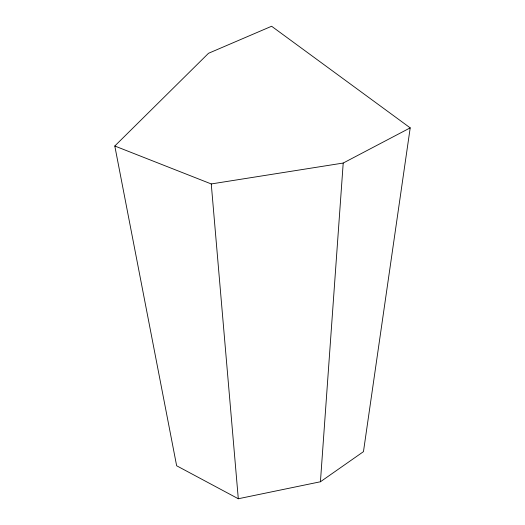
<?xml version="1.0" encoding="UTF-8"?>
<svg xmlns="http://www.w3.org/2000/svg" width="525" height="525" viewBox="0 0 525 525"><rect width="100%" height="100%" fill="white"/><g stroke="black" fill="none" stroke-linecap="round" stroke-linejoin="round"><path stroke-width="0.79" d="M320.427 481.766L343.212 163.045L410.202 127.864L271.609 26.25L208.497 53.301L114.798 146.002L176.643 465.767L238.298 498.75L320.427 481.766L363.464 451.651L410.202 127.864M114.798 146.002L211.26 183.947L343.212 163.045M211.26 183.947L238.298 498.75"/></g></svg>
